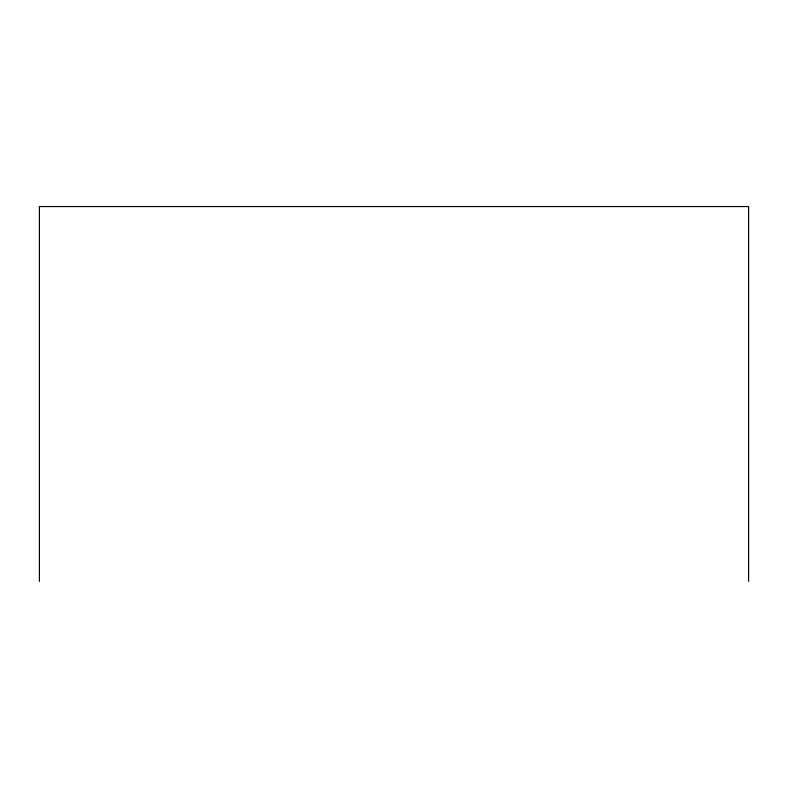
<?xml version="1.0" encoding="UTF-8"?>
<svg xmlns="http://www.w3.org/2000/svg" width="788" height="788" viewBox="0 0 788 788"><rect width="100%" height="100%" fill="white"/><g stroke="black" fill="none" stroke-linecap="round" stroke-linejoin="round"><path stroke-width="1.18" d="M748.6 581.455L748.6 206.545L39.4 206.545L39.4 581.455"/></g></svg>
